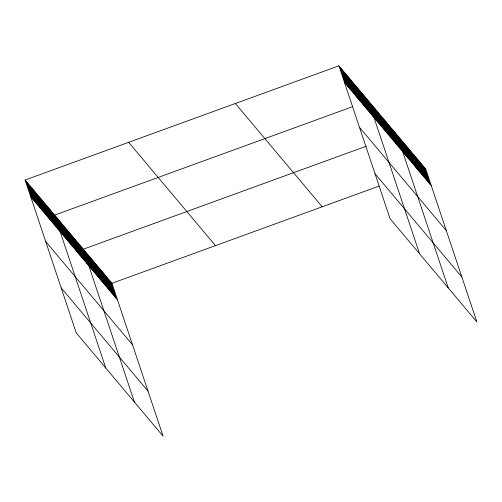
<?xml version="1.0" encoding="UTF-8"?>
<svg xmlns="http://www.w3.org/2000/svg" width="502" height="502" viewBox="0 0 502 502"><rect width="100%" height="100%" fill="white"/><g stroke="black" fill="none" stroke-linecap="round" stroke-linejoin="round"><path stroke-width="0.75" d="M25.1 180.011L111.94 283.297L163.094 436.182L76.254 332.895L25.1 180.011L338.906 65.818L425.746 169.105L476.9 321.989L390.06 218.703L338.906 65.818M352.611 106.694L54.624 215.126L105.778 368.01M362.676 103.029L368.43 100.94L419.584 253.817M366.165 146.277L83.282 249.212L134.436 402.096M391.334 137.115L397.088 135.019L448.242 287.903M111.94 283.297L379.004 186.117M419.992 171.201L425.746 169.105M344.441 82.359L431.281 185.646M359.495 127.351L446.334 230.638M375.007 173.711L461.846 276.997M235.35 103.5L322.19 206.786M128.656 142.33L215.496 245.616M30.635 196.552L117.474 299.838M45.688 241.544L132.528 344.83M61.2 287.903L148.04 391.19M424.642 167.793L430.176 184.334M423.544 166.482L429.078 183.023M422.439 165.171L427.974 181.711M421.335 163.859L426.869 180.4M420.237 162.554L425.771 179.088M419.132 161.242L424.667 177.783M418.028 159.931L423.562 176.472M416.93 158.619L422.464 175.16M415.825 157.308L421.36 173.849M414.727 155.996L420.256 172.537M413.623 154.685L419.157 171.226M412.518 153.374L418.053 169.914M411.42 152.062L416.955 168.603M410.316 150.751L415.851 167.292M409.212 149.439L414.746 165.98M408.113 148.128L413.648 164.669M407.009 146.822L412.544 163.357M405.905 145.511L411.439 162.052M404.807 144.2L410.341 160.74M403.702 142.888L409.237 159.429M402.598 141.577L408.132 158.117M401.5 140.265L407.034 156.806M400.395 138.954L405.93 155.494M399.291 137.642L404.825 154.183M398.193 136.331L403.727 152.872M395.984 133.708L401.518 150.249M394.886 132.402L400.42 148.937M393.781 131.091L399.316 147.626M392.683 129.78L398.218 146.32M391.579 128.468L397.113 145.009M390.474 127.157L396.009 143.697M389.376 125.845L394.911 142.386M388.272 124.534L393.806 141.075M387.167 123.222L392.702 139.763M386.069 121.911L391.604 138.452M384.965 120.599L390.5 137.14M383.861 119.288L389.395 135.829M382.762 117.976L388.297 134.517M381.658 116.671L387.193 133.206M380.554 115.36L386.088 131.894M379.456 114.048L384.99 130.589M378.351 112.737L383.886 129.278M377.247 111.425L382.781 127.966M376.149 110.114L381.683 126.655M375.044 108.802L380.579 125.343M373.946 107.491L379.474 124.032M372.842 106.179L378.376 122.72M371.737 104.868L377.272 121.409M370.639 103.556L376.174 120.097M369.535 102.245L375.069 118.786M367.295 99.584L372.829 116.125M366.159 98.235L371.693 114.776M365.023 96.886L370.558 113.427M363.887 95.537L369.422 112.071M362.751 94.181L368.286 110.722M361.616 92.832L367.15 109.373M360.48 91.483L366.014 108.024M359.35 90.134L364.879 106.669M358.215 88.779L363.749 105.32M357.079 87.43L362.613 103.97M355.943 86.08L361.478 102.621M354.807 84.731L360.342 101.266M353.672 83.376L359.206 99.917M352.536 82.027L358.07 98.568M351.4 80.678L356.935 97.219M350.264 79.329L355.799 95.863M349.128 77.973L354.663 94.514M347.993 76.624L353.527 93.165M346.857 75.275L352.391 91.816M345.721 73.926L351.256 90.46M344.585 72.57L350.12 89.111M343.45 71.221L348.984 87.762M342.314 69.872L347.848 86.413M341.178 68.523L346.713 85.058M340.042 67.168L345.577 83.709M110.835 281.986L116.37 298.527M109.737 280.674L115.272 297.215M108.633 279.363L114.167 295.904M107.528 278.052L113.063 294.592M106.43 276.746L111.965 293.281M105.326 275.435L110.86 291.976M104.221 274.123L109.756 290.664M103.123 272.812L108.658 289.353M102.019 271.5L107.553 288.041M100.915 270.189L106.449 286.73M99.816 268.877L105.351 285.418M98.712 267.566L104.247 284.107M97.614 266.255L103.142 282.795M96.51 264.943L102.044 281.484M95.405 263.632L100.94 280.172M94.307 262.32L99.842 278.861M93.203 261.015L98.737 277.55M92.098 259.703L97.633 276.244M91 258.392L96.535 274.933M89.896 257.08L95.43 273.621M88.791 255.769L94.326 272.31M87.693 254.458L93.228 270.998M86.589 253.146L92.123 269.687M85.484 251.835L91.019 268.375M84.386 250.523L89.921 267.064M82.177 247.9L87.712 264.441M81.079 246.589L86.614 263.13M79.975 245.283L85.509 261.818M78.877 243.972L84.405 260.513M77.772 242.661L83.307 259.201M76.668 241.349L82.202 257.89M75.57 240.038L81.104 256.578M74.465 238.726L80 255.267M73.361 237.415L78.896 253.956M72.263 236.103L77.797 252.644M71.159 234.792L76.693 251.333M70.054 233.48L75.589 250.021M68.956 232.169L74.491 248.71M67.852 230.857L73.386 247.398M66.747 229.552L72.282 246.087M65.649 228.241L71.184 244.781M64.545 226.929L70.079 243.47M63.44 225.618L68.975 242.159M62.342 224.306L67.877 240.847M61.238 222.995L66.772 239.536M60.133 221.683L65.668 238.224M59.035 220.372L64.57 236.913M57.931 219.06L63.465 235.601M56.833 217.749L62.361 234.29M55.728 216.437L61.263 232.978M53.488 213.777L59.023 230.318M52.352 212.428L57.887 228.968M51.217 211.078L56.751 227.619M50.081 209.729L55.615 226.264M48.945 208.374L54.48 224.915M47.809 207.025L53.344 223.566M46.673 205.676L52.208 222.217M45.538 204.327L51.072 220.861M44.408 202.971L49.936 219.512M43.272 201.622L48.801 218.163M42.137 200.273L47.671 216.814M41.001 198.924L46.535 215.458M39.865 197.568L45.4 214.109M38.729 196.219L44.264 212.76M37.594 194.87L43.128 211.411M36.458 193.521L41.992 210.056M35.322 192.166L40.857 208.707M34.186 190.816L39.721 207.357M33.05 189.467L38.585 206.008M31.915 188.118L37.449 204.653M30.779 186.763L36.313 203.304M29.643 185.414L35.178 201.955M28.507 184.065L34.042 200.605M27.372 182.715L32.906 199.25M26.236 181.36L31.77 197.901"/></g></svg>
